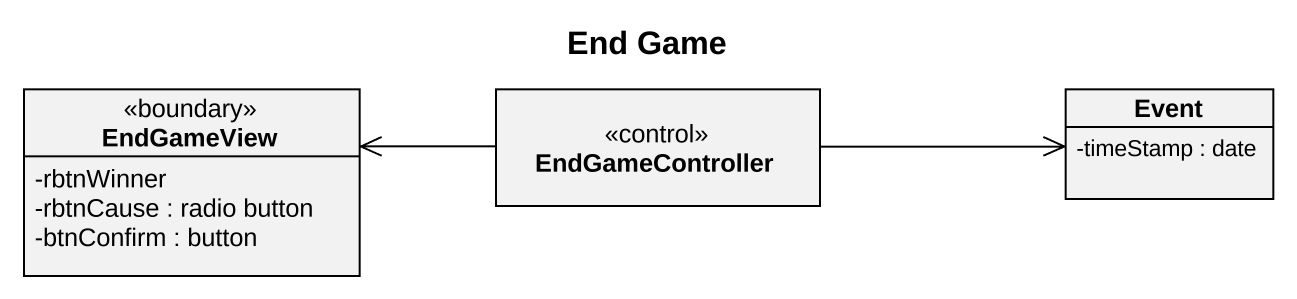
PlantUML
@startuml
title End Game
hide circle
hide empty members
skinparam classAttributeIconSize 0
class EndGameView <<boundary>> {
  -rbtnWinner
  -rbtnCause : radio button
  -btnConfirm : button
}
class EndGameController <<control>>
class Event {
  -timeStamp : date
}
EndGameController -left-> EndGameView
EndGameController -right-> Event
@enduml
